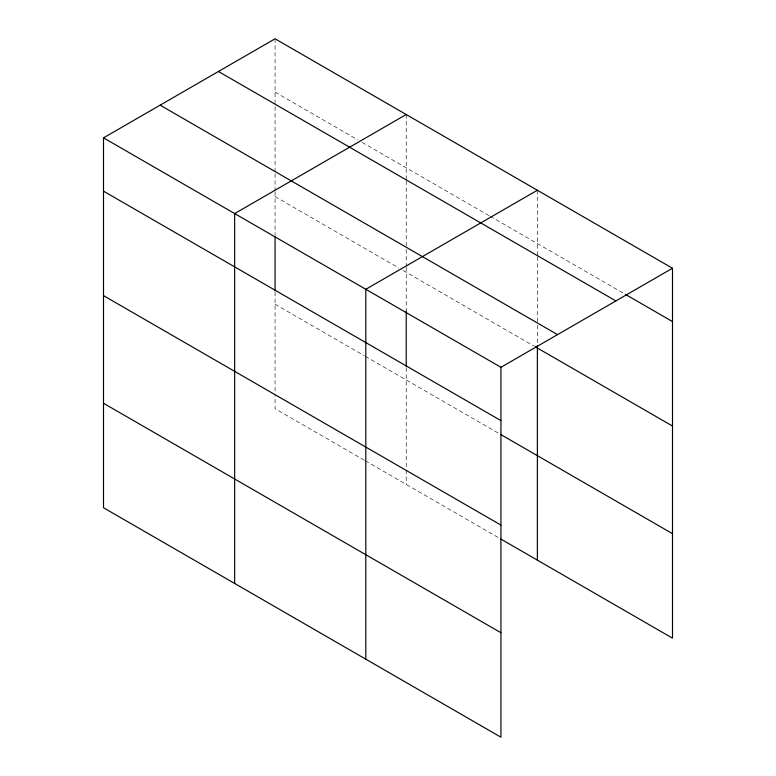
<?xml version="1.0" encoding="UTF-8"?>
<svg xmlns="http://www.w3.org/2000/svg" width="776" height="776" viewBox="0 0 776 776"><rect width="100%" height="100%" fill="white"/><g stroke="black" fill="none" stroke-linecap="round" stroke-linejoin="round"><path stroke-width="0.58" stroke-dasharray="3.88 2.91" d="M275.063 92.111L357.949 139.961M362.149 142.386L489.103 215.679M490.151 216.291L624.311 293.745M275.063 196.58L398.874 268.06M403.074 270.485L534.218 346.203M275.063 304.221L364.245 355.709M365.302 356.32L499.598 433.852M364.245 460.187L275.063 408.7L275.063 394.286M365.302 460.789L499.598 538.331M537.37 190.236L537.37 255.556M537.37 256.759L537.37 324.009M537.37 325.202L537.37 344.418M406.217 114.518L406.217 179.838M406.217 181.041L406.217 248.281M406.217 249.484L406.217 266.294M406.217 267.497L406.217 311.001M406.217 367.843L406.217 468.801M406.217 470.004L406.217 484.418M275.063 38.8L275.063 172.563M275.063 173.766L275.063 190.576M275.063 191.779L275.063 235.283M275.063 292.125L275.063 393.083"/><path stroke-width="1.16" d="M500.937 525.09L500.937 367.3L103.509 137.847L103.509 507.747L500.937 737.2L500.937 525.09L103.509 295.637M500.646 538.932L672.491 638.153L672.491 268.254L275.063 38.8L103.509 137.847M406.217 114.518L234.653 213.575L234.653 583.465M537.37 190.236L365.806 289.293L365.806 659.183M500.937 367.3L672.491 268.254M625.359 294.346L672.491 321.565M218.454 71.489L615.882 300.942M160.118 105.167L557.546 334.621M535.275 346.814L672.491 426.034M103.509 191.158L500.937 420.611M500.646 434.463L672.491 533.675M103.509 403.268L500.937 632.731M537.37 345.621L537.37 560.136M406.217 311.001L406.217 366.641M275.063 236.496L275.063 290.922"/></g></svg>
